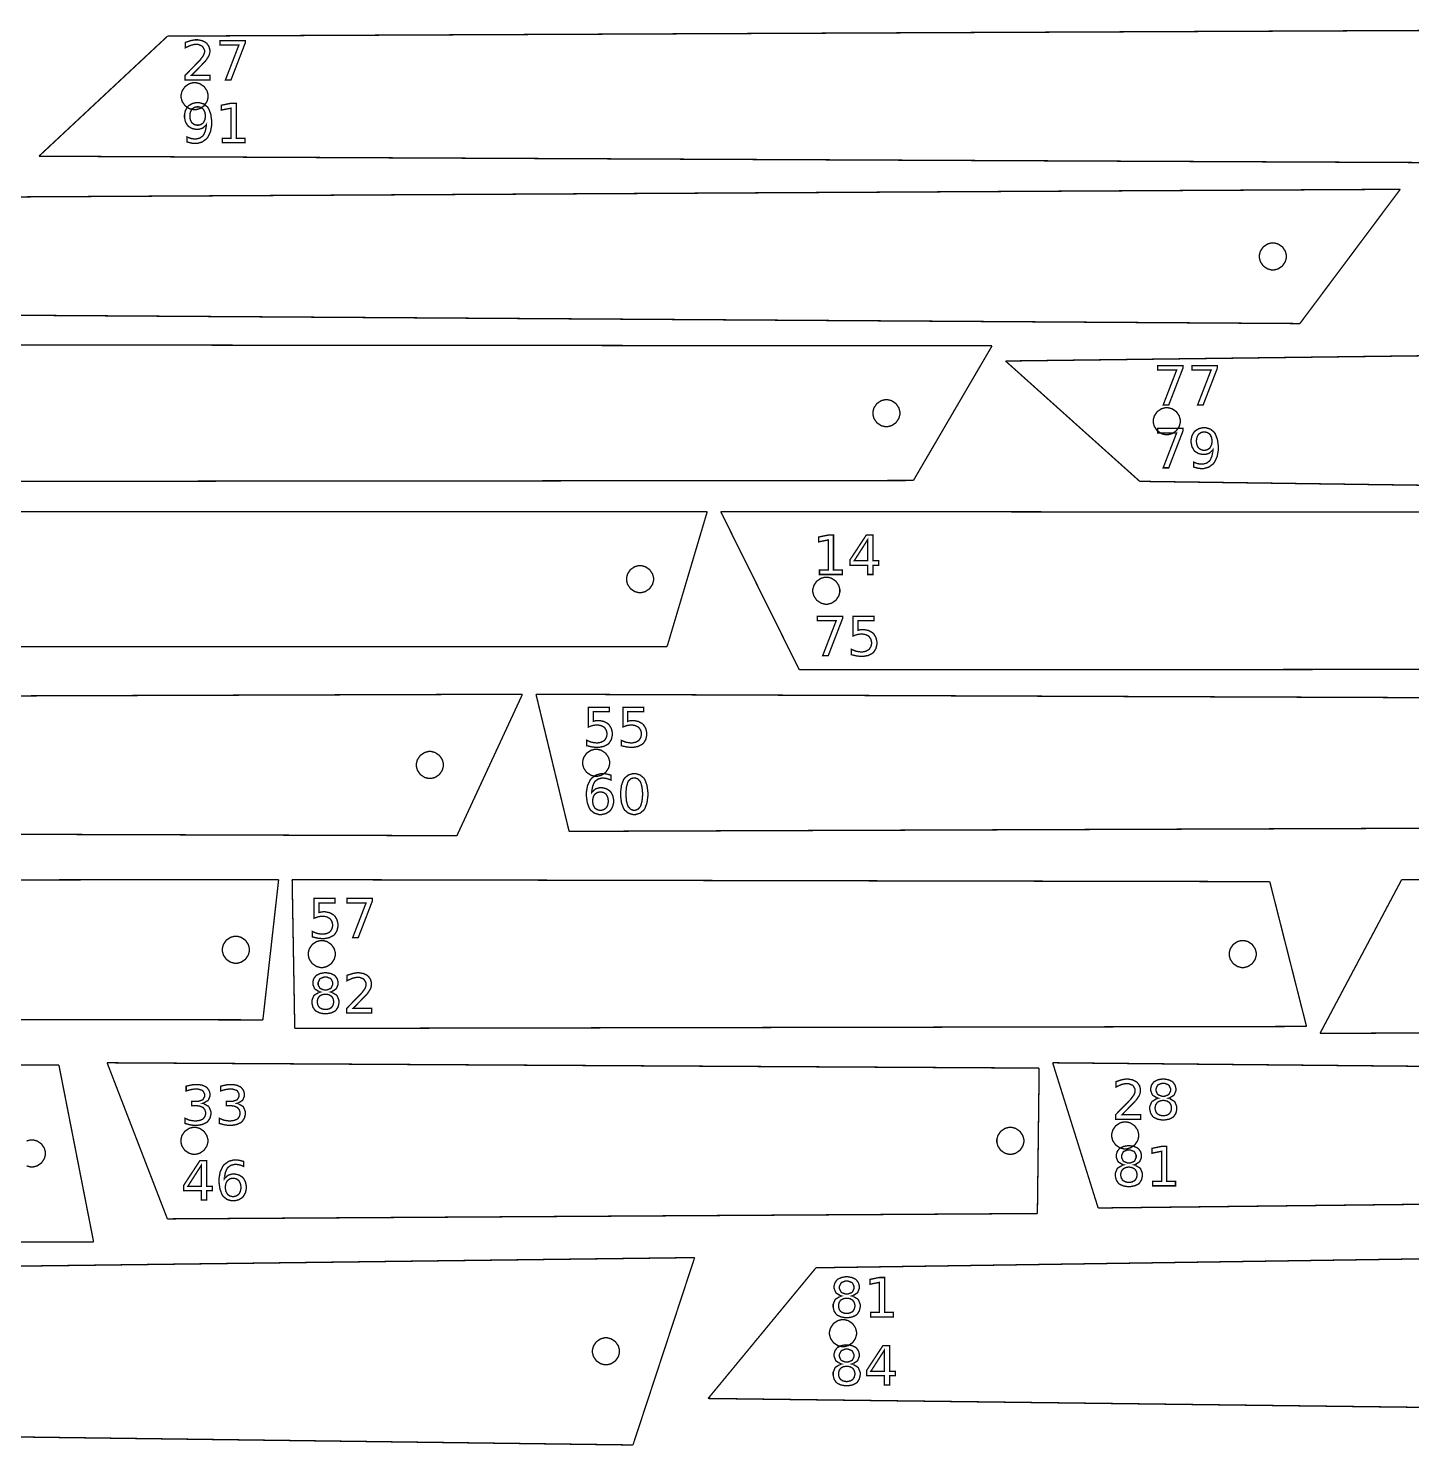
# Model space of a CAD drawing. Extents: x 0 to 51.8, y 1.6 to 26.8.
# Drawn here: x 14.5 to 25.17, y 15.84 to 26.77 of the extents above; entities that cross this region are included whole.
import ezdxf

# ---------------------------------------------------------------- set-up
doc = ezdxf.new("R2010")
doc.units = 0
doc.layers.get('0').update_dxf_attribs({"linetype": 'CONTINUOUS'})

msp = doc.modelspace()

# ---------------------------------------------------------------- linework, layer by layer
at = {"color": 0, "const_width": 0.010417}
for points in [[(15.5776, 26.7093), (14.5862, 25.7832)], [(15.5776, 26.7093), (27.7728, 26.7639)], [(14.5862, 25.7832), (26.5079, 25.7286)], [(12.6002, 25.4596), (25.0779, 25.5282)], [(25.0779, 25.5282), (24.3043, 24.4931)], [(13.6897, 24.5618), (24.3043, 24.4931)], [(11.1695, 24.3306), (21.9319, 24.3214)], [(21.9319, 24.3214), (21.3258, 23.2832)], [(22.0361, 24.2042), (32.0554, 24.3306)], [(22.0361, 24.2042), (23.0701, 23.2765)], [(11.8121, 23.274), (21.3258, 23.2832)], [(23.0701, 23.2765), (32.2515, 23.1501)], [(10.0589, 23.0429), (19.7367, 23.0429)], [(19.7367, 23.0429), (19.4274, 22.0022)], [(19.8408, 23.0429), (28.7557, 23.0376)], [(19.8408, 23.0429), (20.4463, 21.8236)], [(10.539, 22.0022), (19.4274, 22.0022)], [(20.4463, 21.8236), (29.2457, 21.8289)], [(9.90799, 21.6076), (18.3128, 21.6353)], [(18.3128, 21.6353), (17.8074, 20.5444)], [(18.4169, 21.6353), (26.6314, 21.6036)], [(18.4169, 21.6353), (18.6722, 20.5779)], [(9.22879, 20.5721), (17.8074, 20.5444)], [(18.6722, 20.5779), (27.4357, 20.6096)], [(8.89139, 20.1994), (16.4336, 20.2056)], [(16.4336, 20.2056), (16.3122, 19.1247)], [(16.5378, 20.2056), (24.0722, 20.1904)], [(16.5378, 20.2056), (16.5578, 19.0587)], [(24.0722, 20.1904), (24.3554, 19.0739)], [(25.0888, 20.2056), (24.4596, 19.0206)], [(25.0888, 20.2056), (32.2056, 20.1781)], [(8.49403, 19.1308), (16.3122, 19.1247)], [(16.5578, 19.0587), (24.3554, 19.0739)], [(24.4596, 19.0206), (32.0108, 19.0481)], [(7.61703, 18.7938), (14.7401, 18.7767)], [(15.1117, 18.7938), (22.2949, 18.7528)], [(15.1117, 18.7938), (15.576, 17.5903)], [(22.399, 18.7938), (29.376, 18.7271)], [(22.399, 18.7938), (22.7497, 17.6742)], [(14.7401, 18.7767), (15.0075, 17.4131)], [(22.2949, 18.7528), (22.2813, 17.6314)], [(14.4911, 18.191), (14.5215, 18.199), (14.5318, 18.199), (14.5418, 18.199), (14.5722, 18.191), (14.6054, 18.1686), (14.6278, 18.1354), (14.636, 18.105), (14.636, 18.0949), (14.636, 18.0949), (14.636, 18.0849), (14.6278, 18.0543), (14.6054, 18.0213), (14.5722, 17.9989), (14.5418, 17.9907), (14.5318, 17.9907), (14.5215, 17.9907), (14.4911, 17.9989)], [(22.7497, 17.6742), (28.5532, 17.7408)], [(15.576, 17.5903), (22.2813, 17.6314)], [(9.96556, 17.396), (15.0075, 17.4131)], [(13.6068, 17.2156), (19.6397, 17.2918)], [(19.6397, 17.2918), (19.1644, 15.8471)], [(20.5749, 17.2133), (25.9118, 17.2918)], [(20.5749, 17.2133), (19.7439, 16.2056)], [(19.7439, 16.2056), (26.0531, 16.1271)], [(13.323, 15.9233), (19.1644, 15.8471)]]:
    msp.add_lwpolyline(points, dxfattribs=at)
at = {"color": 1, "const_width": 0.010417}
for points in [[(15.7617, 26.4058), (15.905, 26.4058), (15.905, 26.3712), (15.7124, 26.3712), (15.7124, 26.4058), (15.7162, 26.4099), (15.7399, 26.4343), (15.7692, 26.4642), (15.776, 26.471), (15.7826, 26.4778), (15.8089, 26.5044), (15.825, 26.5215), (15.8267, 26.5235), (15.83, 26.5271), (15.8529, 26.5585), (15.8543, 26.561), (15.8556, 26.5636), (15.8624, 26.5843), (15.8624, 26.5911), (15.8624, 26.601), (15.8479, 26.6282), (15.8451, 26.6307), (15.8424, 26.6332), (15.8113, 26.6461), (15.8008, 26.6461), (15.7907, 26.6461), (15.7636, 26.6404), (15.7601, 26.6393), (15.7565, 26.6382), (15.7183, 26.6212), (15.7143, 26.6189), (15.7143, 26.6604), (15.7185, 26.6621), (15.7569, 26.6746), (15.7606, 26.6754), (15.7642, 26.6762), (15.7911, 26.6806), (15.8003, 26.6806), (15.8108, 26.6806), (15.8425, 26.6746), (15.8707, 26.6608), (15.8753, 26.6569), (15.88, 26.6531), (15.8964, 26.6294), (15.9035, 26.6029), (15.9035, 26.594), (15.9035, 26.5851), (15.8976, 26.5613), (15.8964, 26.5583), (15.8951, 26.5556), (15.874, 26.5226), (15.871, 26.5189), (15.8701, 26.5179), (15.8603, 26.5075), (15.8431, 26.4896), (15.8385, 26.4849), (15.8339, 26.4801), (15.8056, 26.451), (15.7699, 26.4143), (15.7617, 26.4058)], [(15.9814, 26.6751), (16.1767, 26.6751), (16.1767, 26.6575), (16.0663, 26.3712), (16.0235, 26.3712), (16.1272, 26.6404), (15.9814, 26.6404), (15.9814, 26.6751)], [(15.7275, 25.8936), (15.7275, 25.9313), (15.7301, 25.93), (15.7561, 25.9206), (15.7588, 25.9199), (15.7614, 25.9193), (15.7829, 25.916), (15.79, 25.916), (15.7989, 25.916), (15.8258, 25.9229), (15.8485, 25.9387), (15.8521, 25.9433), (15.8557, 25.9479), (15.8689, 25.9778), (15.8761, 26.0172), (15.8767, 26.0265), (15.8747, 26.0236), (15.8497, 26.0012), (15.8467, 25.9996), (15.8436, 25.9981), (15.816, 25.9903), (15.8068, 25.9903), (15.7965, 25.9903), (15.7658, 25.9971), (15.7389, 26.0132), (15.7344, 26.0178), (15.73, 26.0224), (15.7146, 26.0504), (15.7081, 26.0826), (15.7081, 26.0933), (15.7081, 26.1039), (15.7149, 26.1354), (15.731, 26.1635), (15.7356, 26.1682), (15.7401, 26.1729), (15.7679, 26.1894), (15.7989, 26.1967), (15.8093, 26.1967), (15.821, 26.1967), (15.8558, 26.1865), (15.8851, 26.1629), (15.8899, 26.1563), (15.8944, 26.1496), (15.9107, 26.1067), (15.9176, 26.0558), (15.9176, 26.0389), (15.9176, 26.0228), (15.909, 25.9744), (15.8892, 25.9314), (15.8836, 25.9243), (15.8779, 25.9172), (15.8435, 25.8922), (15.8047, 25.8815), (15.7918, 25.8815), (15.784, 25.8815), (15.7632, 25.884), (15.7606, 25.8846), (15.7579, 25.8851), (15.7304, 25.8926), (15.7275, 25.8936)], [(15.8093, 26.0226), (15.8154, 26.0226), (15.834, 26.0272), (15.8503, 26.0383), (15.8529, 26.0414), (15.8557, 26.0446), (15.8651, 26.0639), (15.8693, 26.086), (15.8693, 26.0933), (15.8693, 26.1007), (15.8651, 26.1226), (15.8557, 26.1418), (15.8529, 26.145), (15.8503, 26.1482), (15.834, 26.1593), (15.8154, 26.164), (15.8093, 26.164), (15.8031, 26.164), (15.7844, 26.1593), (15.7681, 26.1482), (15.7653, 26.145), (15.7626, 26.1418), (15.7532, 26.1226), (15.7493, 26.1007), (15.7493, 26.0933), (15.7493, 26.086), (15.7532, 26.0639), (15.7626, 26.0446), (15.7653, 26.0414), (15.7681, 26.0383), (15.7844, 26.0272), (15.8031, 26.0226), (15.8093, 26.0226)], [(15.9988, 25.9219), (16.066, 25.9219), (16.066, 26.1536), (15.9928, 26.1392), (15.9928, 26.1764), (16.0656, 26.1913), (16.1065, 26.1913), (16.1065, 25.9219), (16.1736, 25.9219), (16.1736, 25.8874), (15.9988, 25.8874), (15.9988, 25.9219)], [(23.2086, 24.1692), (23.404, 24.1692), (23.404, 24.1515), (23.2935, 23.8653), (23.2507, 23.8653), (23.3544, 24.1344), (23.2086, 24.1344), (23.2086, 24.1692)], [(23.474, 24.1692), (23.6693, 24.1692), (23.6693, 24.1515), (23.5587, 23.8653), (23.5161, 23.8653), (23.6199, 24.1344), (23.474, 24.1344), (23.474, 24.1692)], [(23.2086, 23.6846), (23.404, 23.6846), (23.404, 23.6669), (23.2935, 23.3807), (23.2507, 23.3807), (23.3544, 23.6499), (23.2086, 23.6499), (23.2086, 23.6846)], [(23.4854, 23.3871), (23.4854, 23.4246), (23.4881, 23.4233), (23.514, 23.4139), (23.5167, 23.4133), (23.5193, 23.4126), (23.5408, 23.4094), (23.5479, 23.4094), (23.5568, 23.4094), (23.5838, 23.4162), (23.6064, 23.4322), (23.61, 23.4368), (23.6136, 23.4413), (23.6268, 23.4713), (23.634, 23.5106), (23.6346, 23.5199), (23.6326, 23.5169), (23.6076, 23.4946), (23.6046, 23.4929), (23.6015, 23.4914), (23.5739, 23.4836), (23.5647, 23.4836), (23.5544, 23.4836), (23.5237, 23.4906), (23.4968, 23.5067), (23.4924, 23.5111), (23.4879, 23.5158), (23.4725, 23.5439), (23.466, 23.576), (23.466, 23.5867), (23.466, 23.5972), (23.4728, 23.6288), (23.4889, 23.6569), (23.4935, 23.6615), (23.4981, 23.6664), (23.5258, 23.6829), (23.5568, 23.69), (23.5672, 23.69), (23.5789, 23.69), (23.6137, 23.6799), (23.6431, 23.6564), (23.6478, 23.6496), (23.6524, 23.6429), (23.6686, 23.6001), (23.6756, 23.5492), (23.6756, 23.5322), (23.6756, 23.5161), (23.6669, 23.4678), (23.6471, 23.4249), (23.6415, 23.4176), (23.6358, 23.4106), (23.6014, 23.3856), (23.5626, 23.3749), (23.5497, 23.3749), (23.5419, 23.3749), (23.5211, 23.3775), (23.5185, 23.3779), (23.5158, 23.3785), (23.4883, 23.3861), (23.4854, 23.3871)], [(23.5672, 23.516), (23.5735, 23.516), (23.5919, 23.5207), (23.6082, 23.5317), (23.6108, 23.5349), (23.6136, 23.5379), (23.6231, 23.5572), (23.6272, 23.5793), (23.6272, 23.5867), (23.6272, 23.594), (23.6231, 23.616), (23.6136, 23.6351), (23.6108, 23.6383), (23.6082, 23.6415), (23.5919, 23.6526), (23.5735, 23.6575), (23.5672, 23.6575), (23.561, 23.6575), (23.5424, 23.6526), (23.526, 23.6415), (23.5232, 23.6383), (23.5206, 23.6351), (23.5111, 23.616), (23.5072, 23.594), (23.5072, 23.5867), (23.5072, 23.5793), (23.5111, 23.5572), (23.5206, 23.5379), (23.5232, 23.5349), (23.526, 23.5317), (23.5424, 23.5207), (23.561, 23.516), (23.5672, 23.516)], [(20.6021, 22.5928), (20.6693, 22.5928), (20.6693, 22.8246), (20.5963, 22.81), (20.5963, 22.8474), (20.6689, 22.8621), (20.7099, 22.8621), (20.7099, 22.5928), (20.7769, 22.5928), (20.7769, 22.5583), (20.6021, 22.5583), (20.6021, 22.5928)], [(20.9624, 22.8621), (21.014, 22.8621), (21.014, 22.6642), (21.0575, 22.6642), (21.0575, 22.6299), (21.014, 22.6299), (21.014, 22.5583), (20.9732, 22.5583), (20.9732, 22.6299), (20.8361, 22.6299), (20.8361, 22.6696), (20.9624, 22.8621)], [(20.9732, 22.8263), (20.8696, 22.6642), (20.9732, 22.6642), (20.9732, 22.8263)], [(20.5847, 22.2368), (20.78, 22.2368), (20.78, 22.2193), (20.6696, 21.9331), (20.6268, 21.9331), (20.7306, 22.2021), (20.5847, 22.2021), (20.5847, 22.2368)], [(20.8606, 22.2368), (21.0221, 22.2368), (21.0221, 22.2021), (20.8983, 22.2021), (20.8983, 22.1278), (20.8999, 22.1282), (20.9147, 22.1321), (20.9161, 22.1322), (20.9176, 22.1325), (20.93, 22.1338), (20.9342, 22.1338), (20.9456, 22.1338), (20.9797, 22.1268), (21.0097, 22.1104), (21.0147, 22.1058), (21.0196, 22.1013), (21.0369, 22.0731), (21.0444, 22.0411), (21.0444, 22.0306), (21.0444, 22.0196), (21.0368, 21.9869), (21.0189, 21.9589), (21.0139, 21.9543), (21.0088, 21.9499), (20.9771, 21.934), (20.9401, 21.9272), (20.9279, 21.9272), (20.9182, 21.9272), (20.8921, 21.9299), (20.8889, 21.9304), (20.8856, 21.931), (20.8514, 21.9392), (20.8478, 21.9403), (20.8478, 21.9814), (20.8508, 21.9799), (20.8825, 21.9674), (20.8858, 21.9665), (20.889, 21.9657), (20.9175, 21.9617), (20.9271, 21.9617), (20.9349, 21.9617), (20.9585, 21.9662), (20.9792, 21.9771), (20.9826, 21.9801), (20.986, 21.9833), (20.9981, 22.0021), (21.0032, 22.0233), (21.0032, 22.0306), (21.0032, 22.0376), (20.9981, 22.0589), (20.986, 22.0776), (20.9826, 22.0806), (20.9792, 22.0838), (20.9585, 22.0946), (20.9349, 22.0993), (20.9271, 22.0993), (20.9188, 22.0993), (20.8968, 22.0963), (20.894, 22.0956), (20.8914, 22.095), (20.8635, 22.0856), (20.8606, 22.0843), (20.8606, 22.2368)], [(18.8214, 21.5354), (18.9828, 21.5354), (18.9828, 21.5007), (18.8592, 21.5007), (18.8592, 21.4262), (18.8606, 21.4268), (18.8754, 21.4306), (18.8769, 21.4308), (18.8783, 21.4311), (18.8907, 21.4324), (18.8949, 21.4324), (18.9063, 21.4324), (18.9404, 21.4254), (18.9704, 21.409), (18.9754, 21.4043), (18.9804, 21.3997), (18.9976, 21.3717), (19.0051, 21.3397), (19.0051, 21.329), (19.0051, 21.3182), (18.9975, 21.2854), (18.9797, 21.2575), (18.9746, 21.2529), (18.9694, 21.2483), (18.9378, 21.2325), (18.9008, 21.2257), (18.8886, 21.2257), (18.8789, 21.2257), (18.8528, 21.2285), (18.8496, 21.229), (18.8463, 21.2296), (18.8121, 21.2376), (18.8085, 21.2387), (18.8085, 21.28), (18.8115, 21.2783), (18.8432, 21.2658), (18.8465, 21.265), (18.8497, 21.2643), (18.8782, 21.2603), (18.8878, 21.2603), (18.8956, 21.2603), (18.9192, 21.2649), (18.9399, 21.2757), (18.9433, 21.2787), (18.9467, 21.2818), (18.9588, 21.3006), (18.9639, 21.3219), (18.9639, 21.329), (18.9639, 21.3361), (18.9588, 21.3574), (18.9467, 21.3761), (18.9433, 21.3792), (18.9399, 21.3824), (18.9192, 21.3932), (18.8956, 21.3978), (18.8878, 21.3978), (18.8794, 21.3978), (18.8575, 21.3949), (18.8547, 21.3942), (18.8521, 21.3936), (18.8242, 21.3842), (18.8214, 21.3829), (18.8214, 21.5354)], [(19.0867, 21.5354), (19.2481, 21.5354), (19.2481, 21.5007), (19.1244, 21.5007), (19.1244, 21.4262), (19.1258, 21.4268), (19.1407, 21.4306), (19.1422, 21.4308), (19.1436, 21.4311), (19.156, 21.4324), (19.1603, 21.4324), (19.1715, 21.4324), (19.2057, 21.4254), (19.2357, 21.409), (19.2407, 21.4043), (19.2457, 21.3997), (19.2629, 21.3717), (19.2704, 21.3397), (19.2704, 21.329), (19.2704, 21.3182), (19.2628, 21.2854), (19.245, 21.2575), (19.2399, 21.2529), (19.2347, 21.2483), (19.2032, 21.2325), (19.1661, 21.2257), (19.1539, 21.2257), (19.1442, 21.2257), (19.1181, 21.2285), (19.1149, 21.229), (19.1115, 21.2296), (19.0774, 21.2376), (19.0739, 21.2387), (19.0739, 21.28), (19.0769, 21.2783), (19.1086, 21.2658), (19.1118, 21.265), (19.1151, 21.2643), (19.1436, 21.2603), (19.1531, 21.2603), (19.1608, 21.2603), (19.1844, 21.2649), (19.2051, 21.2757), (19.2086, 21.2787), (19.2121, 21.2818), (19.224, 21.3006), (19.2292, 21.3219), (19.2292, 21.329), (19.2292, 21.3361), (19.224, 21.3574), (19.2121, 21.3761), (19.2086, 21.3792), (19.2051, 21.3824), (19.1844, 21.3932), (19.1608, 21.3978), (19.1531, 21.3978), (19.1449, 21.3978), (19.1228, 21.3949), (19.12, 21.3942), (19.1174, 21.3936), (19.0894, 21.3842), (19.0867, 21.3829), (19.0867, 21.5354)], [(18.9956, 21.0108), (18.9956, 20.9733), (18.9931, 20.9746), (18.9668, 20.9839), (18.9642, 20.9846), (18.9615, 20.9853), (18.9403, 20.9885), (18.9331, 20.9885), (18.9242, 20.9885), (18.8971, 20.9817), (18.8744, 20.9656), (18.8708, 20.961), (18.8672, 20.9564), (18.854, 20.9265), (18.8469, 20.8874), (18.8465, 20.8781), (18.8485, 20.881), (18.8735, 20.9035), (18.8765, 20.905), (18.8794, 20.9065), (18.9072, 20.9144), (18.9164, 20.9144), (18.9265, 20.9144), (18.9574, 20.9075), (18.9842, 20.8914), (18.9886, 20.8867), (18.9931, 20.8821), (19.0088, 20.8539), (19.0154, 20.8219), (19.0154, 20.8113), (19.0154, 20.8007), (19.0083, 20.769), (18.9922, 20.7408), (18.9876, 20.7361), (18.9829, 20.7314), (18.9554, 20.715), (18.9243, 20.7079), (18.914, 20.7079), (18.9024, 20.7079), (18.8675, 20.7181), (18.8379, 20.7415), (18.8333, 20.7483), (18.8286, 20.755), (18.8124, 20.7976), (18.8056, 20.8483), (18.8056, 20.8653), (18.8056, 20.8814), (18.814, 20.93), (18.8339, 20.9729), (18.8396, 20.98), (18.8453, 20.9872), (18.8796, 21.0122), (18.9185, 21.0231), (18.9314, 21.0231), (18.9392, 21.0231), (18.96, 21.0206), (18.9626, 21.02), (18.9653, 21.0194), (18.9928, 21.0119), (18.9956, 21.0108)], [(19.1742, 21.0231), (19.1853, 21.0231), (19.2192, 21.0129), (19.2478, 20.9893), (19.2522, 20.9826), (19.2567, 20.976), (19.2724, 20.9331), (19.2792, 20.8822), (19.2792, 20.8653), (19.2792, 20.8483), (19.2724, 20.7976), (19.2567, 20.755), (19.2522, 20.7483), (19.2478, 20.7415), (19.2192, 20.7181), (19.1853, 20.7079), (19.1742, 20.7079), (19.1628, 20.7079), (19.129, 20.7181), (19.1007, 20.7415), (19.0963, 20.7483), (19.0917, 20.755), (19.076, 20.7976), (19.0693, 20.8483), (19.0693, 20.8653), (19.0693, 20.8822), (19.076, 20.9331), (19.0917, 20.976), (19.0963, 20.9826), (19.1007, 20.9893), (19.129, 21.0129), (19.1628, 21.0231), (19.1742, 21.0231)], [(19.1742, 20.9904), (19.1671, 20.9904), (19.1463, 20.9826), (19.129, 20.9644), (19.1264, 20.9592), (19.1238, 20.954), (19.1144, 20.9201), (19.1106, 20.879), (19.1106, 20.8653), (19.1106, 20.8517), (19.1144, 20.8107), (19.1238, 20.7769), (19.1264, 20.7717), (19.129, 20.7665), (19.1463, 20.7483), (19.1671, 20.7404), (19.1742, 20.7404), (19.1811, 20.7404), (19.2021, 20.7483), (19.2194, 20.7665), (19.2221, 20.7717), (19.2247, 20.7769), (19.234, 20.8107), (19.2381, 20.8517), (19.2381, 20.8653), (19.2381, 20.879), (19.234, 20.9201), (19.2247, 20.954), (19.2221, 20.9592), (19.2194, 20.9644), (19.2021, 20.9826), (19.1811, 20.9904), (19.1742, 20.9904)], [(18.914, 20.8819), (18.9078, 20.8819), (18.889, 20.8772), (18.8726, 20.8663), (18.87, 20.8631), (18.8672, 20.8599), (18.8579, 20.8407), (18.8539, 20.8186), (18.8539, 20.8113), (18.8539, 20.8039), (18.8579, 20.7818), (18.8672, 20.7625), (18.87, 20.7593), (18.8726, 20.7562), (18.889, 20.7451), (18.9078, 20.7404), (18.914, 20.7404), (18.9201, 20.7404), (18.9386, 20.7451), (18.9549, 20.7562), (18.9576, 20.7593), (18.9603, 20.7625), (18.9699, 20.7818), (18.9739, 20.8039), (18.9739, 20.8113), (18.9739, 20.8186), (18.9699, 20.8407), (18.9603, 20.8599), (18.9576, 20.8631), (18.9549, 20.8663), (18.9386, 20.8772), (18.9201, 20.8819), (18.914, 20.8819)], [(16.7069, 20.061), (16.8683, 20.061), (16.8683, 20.0263), (16.7447, 20.0263), (16.7447, 19.9519), (16.7461, 19.9524), (16.761, 19.9562), (16.7625, 19.9564), (16.7639, 19.9567), (16.7763, 19.9579), (16.7806, 19.9579), (16.7918, 19.9579), (16.826, 19.951), (16.856, 19.9346), (16.861, 19.93), (16.866, 19.9254), (16.8832, 19.8972), (16.8907, 19.8653), (16.8907, 19.8547), (16.8907, 19.8438), (16.8831, 19.8111), (16.8653, 19.7831), (16.8601, 19.7785), (16.855, 19.774), (16.8235, 19.7582), (16.7865, 19.7514), (16.7742, 19.7514), (16.7644, 19.7514), (16.7383, 19.754), (16.7351, 19.7546), (16.7318, 19.7551), (16.6976, 19.7633), (16.6942, 19.7644), (16.6942, 19.8056), (16.6972, 19.804), (16.7289, 19.7915), (16.7321, 19.7907), (16.7354, 19.7899), (16.7639, 19.7858), (16.7733, 19.7858), (16.7811, 19.7858), (16.8047, 19.7904), (16.8254, 19.8012), (16.8289, 19.8043), (16.8324, 19.8075), (16.8443, 19.8263), (16.8494, 19.8475), (16.8494, 19.8547), (16.8494, 19.8618), (16.8443, 19.8831), (16.8324, 19.9018), (16.8289, 19.9047), (16.8254, 19.9079), (16.8047, 19.9188), (16.7811, 19.9235), (16.7733, 19.9235), (16.7651, 19.9235), (16.7431, 19.9204), (16.7403, 19.9197), (16.7376, 19.9192), (16.7097, 19.9097), (16.7069, 19.9085), (16.7069, 20.061)], [(16.9615, 20.061), (17.1569, 20.061), (17.1569, 20.0435), (17.0464, 19.7572), (17.0038, 19.7572), (17.1074, 20.0263), (16.9615, 20.0263), (16.9615, 20.061)], [(16.7533, 19.3397), (16.7489, 19.3408), (16.7146, 19.3614), (16.7121, 19.3643), (16.7096, 19.3674), (16.6974, 19.3983), (16.6974, 19.4086), (16.6974, 19.4168), (16.7038, 19.4413), (16.7189, 19.4626), (16.7232, 19.4661), (16.7275, 19.4697), (16.754, 19.4821), (16.7842, 19.4874), (16.7944, 19.4874), (16.8044, 19.4874), (16.8349, 19.4821), (16.8613, 19.4697), (16.8656, 19.4661), (16.8699, 19.4626), (16.8851, 19.4413), (16.8917, 19.4168), (16.8917, 19.4086), (16.8917, 19.3975), (16.8793, 19.3674), (16.8768, 19.3643), (16.8743, 19.3614), (16.8401, 19.3408), (16.8358, 19.3397), (16.8408, 19.3386), (16.8793, 19.316), (16.8821, 19.3126), (16.8847, 19.3093), (16.8986, 19.275), (16.8986, 19.2636), (16.8986, 19.2539), (16.8918, 19.2244), (16.8761, 19.1997), (16.8717, 19.1957), (16.8671, 19.1918), (16.8388, 19.1781), (16.8054, 19.1722), (16.7944, 19.1722), (16.7832, 19.1722), (16.75, 19.1781), (16.7217, 19.1918), (16.7171, 19.1957), (16.7126, 19.1997), (16.6969, 19.2244), (16.6903, 19.2539), (16.6903, 19.2636), (16.6903, 19.2758), (16.7042, 19.3093), (16.7069, 19.3126), (16.7097, 19.316), (16.7483, 19.3386), (16.7533, 19.3397)], [(16.7383, 19.4047), (16.7383, 19.3956), (16.7507, 19.3703), (16.7532, 19.3681), (16.7556, 19.3658), (16.7847, 19.3547), (16.7944, 19.3547), (16.8047, 19.3547), (16.8333, 19.3658), (16.8358, 19.3681), (16.8383, 19.3703), (16.8508, 19.3961), (16.8508, 19.4047), (16.8508, 19.4139), (16.8383, 19.4394), (16.8358, 19.4415), (16.8333, 19.4437), (16.804, 19.4549), (16.7944, 19.4549), (16.784, 19.4549), (16.7556, 19.4437), (16.7532, 19.4415), (16.7507, 19.4394), (16.7383, 19.4133), (16.7383, 19.4047)], [(17.0072, 19.2126), (17.1506, 19.2126), (17.1506, 19.1781), (16.9579, 19.1781), (16.9579, 19.2126), (16.9618, 19.2167), (16.9854, 19.2411), (17.0147, 19.271), (17.0215, 19.2778), (17.0282, 19.2846), (17.0544, 19.3113), (17.0706, 19.3283), (17.0722, 19.3303), (17.0756, 19.3339), (17.0985, 19.3653), (17.0999, 19.3678), (17.1011, 19.3704), (17.1079, 19.3911), (17.1079, 19.3979), (17.1079, 19.4078), (17.0935, 19.435), (17.0907, 19.4375), (17.0879, 19.44), (17.0568, 19.4529), (17.0464, 19.4529), (17.0362, 19.4529), (17.0092, 19.4472), (17.0057, 19.4461), (17.0021, 19.445), (16.9639, 19.4281), (16.9599, 19.4257), (16.9599, 19.4672), (16.964, 19.4689), (17.0025, 19.4814), (17.0061, 19.4821), (17.0097, 19.4831), (17.0367, 19.4874), (17.0458, 19.4874), (17.0563, 19.4874), (17.0881, 19.4814), (17.1163, 19.4676), (17.1208, 19.4638), (17.1256, 19.4599), (17.1419, 19.4363), (17.149, 19.4097), (17.149, 19.4008), (17.149, 19.3918), (17.1431, 19.3681), (17.1419, 19.3651), (17.1407, 19.3624), (17.1196, 19.3294), (17.1165, 19.3257), (17.1157, 19.3247), (17.1058, 19.3143), (17.0886, 19.2964), (17.084, 19.2917), (17.0794, 19.2869), (17.0511, 19.2578), (17.0154, 19.2211), (17.0072, 19.2126)], [(16.7944, 19.3224), (16.7878, 19.3224), (16.7682, 19.3185), (16.7511, 19.3093), (16.7483, 19.3065), (16.7456, 19.304), (16.7358, 19.2881), (16.7317, 19.2697), (16.7317, 19.2636), (16.7317, 19.2575), (16.7358, 19.239), (16.7456, 19.2231), (16.7483, 19.2204), (16.7511, 19.2178), (16.7682, 19.2088), (16.7878, 19.2049), (16.7944, 19.2049), (16.8008, 19.2049), (16.8206, 19.2088), (16.8378, 19.2178), (16.8406, 19.2204), (16.8435, 19.2231), (16.8533, 19.2392), (16.8575, 19.2575), (16.8575, 19.2636), (16.8575, 19.2697), (16.8533, 19.2881), (16.8435, 19.304), (16.8406, 19.3065), (16.8378, 19.3093), (16.8207, 19.3185), (16.801, 19.3224), (16.7944, 19.3224)], [(15.8492, 18.481), (15.854, 18.4799), (15.8924, 18.4581), (15.8951, 18.4546), (15.8979, 18.4514), (15.9119, 18.4169), (15.9119, 18.4054), (15.9119, 18.3954), (15.904, 18.3656), (15.886, 18.3399), (15.8808, 18.3357), (15.8757, 18.3317), (15.8435, 18.3174), (15.8056, 18.3113), (15.7929, 18.3113), (15.7832, 18.3113), (15.7571, 18.3144), (15.7538, 18.3151), (15.7503, 18.3157), (15.7154, 18.325), (15.7118, 18.3261), (15.7118, 18.3658), (15.7146, 18.3643), (15.746, 18.3515), (15.7493, 18.3507), (15.7528, 18.3499), (15.7821, 18.3457), (15.7919, 18.3457), (15.8004, 18.3457), (15.8258, 18.3494), (15.8474, 18.3583), (15.8507, 18.3608), (15.854, 18.3635), (15.8658, 18.3797), (15.8708, 18.399), (15.8708, 18.4054), (15.8708, 18.4114), (15.8661, 18.4293), (15.8551, 18.4447), (15.8519, 18.4472), (15.8489, 18.4499), (15.8296, 18.4586), (15.8071, 18.4625), (15.7997, 18.4625), (15.7643, 18.4625), (15.7643, 18.4962), (15.8014, 18.4962), (15.8131, 18.4962), (15.845, 18.5064), (15.8476, 18.5085), (15.8504, 18.5106), (15.8639, 18.5353), (15.8639, 18.5435), (15.8639, 18.5524), (15.85, 18.5771), (15.8472, 18.5792), (15.8444, 18.5814), (15.8108, 18.5918), (15.7997, 18.5918), (15.7907, 18.5918), (15.7667, 18.5888), (15.7635, 18.5881), (15.7601, 18.5875), (15.7247, 18.5779), (15.721, 18.5767), (15.721, 18.6133), (15.7249, 18.6143), (15.7614, 18.6225), (15.7647, 18.6231), (15.7682, 18.6236), (15.7946, 18.6262), (15.8033, 18.6262), (15.8139, 18.6262), (15.8453, 18.621), (15.8728, 18.6086), (15.8774, 18.605), (15.8819, 18.6015), (15.8979, 18.58), (15.9047, 18.5557), (15.9047, 18.5475), (15.9047, 18.5369), (15.8926, 18.5079), (15.8901, 18.505), (15.8878, 18.5021), (15.8536, 18.4821), (15.8492, 18.481)], [(16.1144, 18.481), (16.1193, 18.4799), (16.1578, 18.4581), (16.1604, 18.4546), (16.1632, 18.4514), (16.1772, 18.4169), (16.1772, 18.4054), (16.1772, 18.3954), (16.1694, 18.3656), (16.1513, 18.3399), (16.1461, 18.3357), (16.141, 18.3317), (16.1087, 18.3174), (16.0708, 18.3113), (16.0583, 18.3113), (16.0485, 18.3113), (16.0224, 18.3144), (16.019, 18.3151), (16.0157, 18.3157), (15.9807, 18.325), (15.9771, 18.3261), (15.9771, 18.3658), (15.9799, 18.3643), (16.0113, 18.3515), (16.0146, 18.3507), (16.0181, 18.3499), (16.0474, 18.3457), (16.0572, 18.3457), (16.0657, 18.3457), (16.0911, 18.3494), (16.1126, 18.3583), (16.116, 18.3608), (16.1193, 18.3635), (16.1311, 18.3797), (16.1361, 18.399), (16.1361, 18.4054), (16.1361, 18.4114), (16.1314, 18.4293), (16.1204, 18.4447), (16.1174, 18.4472), (16.1142, 18.4499), (16.0949, 18.4586), (16.0724, 18.4625), (16.065, 18.4625), (16.0296, 18.4625), (16.0296, 18.4962), (16.0667, 18.4962), (16.0783, 18.4962), (16.1103, 18.5064), (16.1129, 18.5085), (16.1157, 18.5106), (16.1292, 18.5353), (16.1292, 18.5435), (16.1292, 18.5524), (16.1153, 18.5771), (16.1125, 18.5792), (16.1097, 18.5814), (16.0761, 18.5918), (16.065, 18.5918), (16.056, 18.5918), (16.0319, 18.5888), (16.0287, 18.5881), (16.0256, 18.5875), (15.9901, 18.5779), (15.9863, 18.5767), (15.9863, 18.6133), (15.9901, 18.6143), (16.0267, 18.6225), (16.03, 18.6231), (16.0335, 18.6236), (16.0599, 18.6262), (16.0687, 18.6262), (16.0792, 18.6262), (16.1106, 18.621), (16.1382, 18.6086), (16.1426, 18.605), (16.1472, 18.6015), (16.1632, 18.58), (16.17, 18.5557), (16.17, 18.5475), (16.17, 18.5369), (16.1579, 18.5079), (16.1556, 18.505), (16.1531, 18.5021), (16.1189, 18.4821), (16.1144, 18.481)], [(22.9337, 18.3933), (23.0772, 18.3933), (23.0772, 18.3589), (22.8844, 18.3589), (22.8844, 18.3933), (22.8883, 18.3975), (22.9119, 18.4218), (22.9414, 18.4517), (22.9481, 18.4585), (22.9549, 18.4653), (22.981, 18.4921), (22.9971, 18.509), (22.9989, 18.511), (23.0021, 18.5147), (23.0251, 18.546), (23.0264, 18.5486), (23.0278, 18.5511), (23.0344, 18.5718), (23.0344, 18.5788), (23.0344, 18.5886), (23.0201, 18.6157), (23.0174, 18.6182), (23.0144, 18.6208), (22.9833, 18.6336), (22.9731, 18.6336), (22.9628, 18.6336), (22.9358, 18.6281), (22.9322, 18.6269), (22.9286, 18.6258), (22.8906, 18.6087), (22.8864, 18.6065), (22.8864, 18.6479), (22.8906, 18.6496), (22.929, 18.6621), (22.9326, 18.6629), (22.9363, 18.6638), (22.9633, 18.6682), (22.9724, 18.6682), (22.9829, 18.6682), (23.0146, 18.6622), (23.0428, 18.6485), (23.0475, 18.6444), (23.0521, 18.6406), (23.0686, 18.6171), (23.0757, 18.5904), (23.0757, 18.5815), (23.0757, 18.5726), (23.0697, 18.5488), (23.0685, 18.546), (23.0674, 18.5432), (23.0461, 18.5103), (23.0432, 18.5064), (23.0422, 18.5054), (23.0324, 18.495), (23.0151, 18.4771), (23.0106, 18.4724), (23.006, 18.4678), (22.9778, 18.4385), (22.9419, 18.4018), (22.9337, 18.3933)], [(23.2106, 18.5206), (23.2061, 18.5217), (23.1718, 18.5421), (23.1693, 18.5451), (23.1668, 18.5481), (23.1546, 18.579), (23.1546, 18.5893), (23.1546, 18.5975), (23.161, 18.6219), (23.1761, 18.6433), (23.1804, 18.6468), (23.1847, 18.6504), (23.2111, 18.6628), (23.2414, 18.6682), (23.2515, 18.6682), (23.2617, 18.6682), (23.2919, 18.6628), (23.3185, 18.6504), (23.3228, 18.6468), (23.3271, 18.6433), (23.3422, 18.6219), (23.3487, 18.5975), (23.3487, 18.5893), (23.3487, 18.5783), (23.3365, 18.5481), (23.334, 18.5451), (23.3315, 18.5421), (23.2974, 18.5217), (23.2931, 18.5206), (23.2979, 18.5194), (23.3365, 18.4968), (23.3393, 18.4935), (23.3419, 18.4901), (23.3557, 18.4558), (23.3557, 18.4444), (23.3557, 18.4346), (23.349, 18.4053), (23.3333, 18.3804), (23.3289, 18.3765), (23.3243, 18.3725), (23.296, 18.3589), (23.2626, 18.3531), (23.2515, 18.3531), (23.2404, 18.3531), (23.2071, 18.3589), (23.1789, 18.3725), (23.1743, 18.3765), (23.1699, 18.3804), (23.154, 18.4053), (23.1474, 18.4346), (23.1474, 18.4444), (23.1474, 18.4567), (23.1612, 18.4901), (23.1642, 18.4935), (23.1669, 18.4968), (23.2056, 18.5194), (23.2106, 18.5206)], [(23.1956, 18.5854), (23.1956, 18.5763), (23.2078, 18.551), (23.2103, 18.5488), (23.2128, 18.5467), (23.2418, 18.5356), (23.2515, 18.5356), (23.2619, 18.5356), (23.2906, 18.5467), (23.2931, 18.5488), (23.2956, 18.551), (23.3081, 18.5769), (23.3081, 18.5854), (23.3081, 18.5947), (23.2956, 18.6201), (23.2931, 18.6224), (23.2906, 18.6246), (23.2613, 18.6356), (23.2515, 18.6356), (23.2413, 18.6356), (23.2128, 18.6246), (23.2103, 18.6224), (23.2078, 18.6201), (23.1956, 18.5942), (23.1956, 18.5854)], [(23.2515, 18.5032), (23.245, 18.5032), (23.2254, 18.4993), (23.2083, 18.49), (23.2056, 18.4874), (23.2028, 18.4847), (23.1929, 18.4688), (23.1889, 18.4506), (23.1889, 18.4444), (23.1889, 18.4382), (23.1929, 18.4199), (23.2028, 18.4037), (23.2056, 18.4013), (23.2083, 18.3986), (23.2254, 18.3894), (23.245, 18.3856), (23.2515, 18.3856), (23.2581, 18.3856), (23.2778, 18.3894), (23.295, 18.3986), (23.2978, 18.4013), (23.3006, 18.4039), (23.3106, 18.4199), (23.3147, 18.4383), (23.3147, 18.4444), (23.3147, 18.4506), (23.3106, 18.4688), (23.3006, 18.4847), (23.2978, 18.4874), (23.295, 18.49), (23.2778, 18.4993), (23.2582, 18.5032), (23.2515, 18.5032)], [(22.9453, 18.0067), (22.9408, 18.0076), (22.9065, 18.0282), (22.904, 18.0311), (22.9015, 18.0342), (22.8893, 18.0651), (22.8893, 18.0754), (22.8893, 18.0836), (22.8957, 18.1081), (22.9107, 18.1294), (22.9151, 18.1329), (22.9194, 18.1365), (22.9458, 18.1489), (22.9761, 18.1542), (22.9863, 18.1542), (22.9964, 18.1542), (23.0267, 18.1489), (23.0531, 18.1365), (23.0575, 18.1329), (23.0618, 18.1294), (23.0769, 18.1081), (23.0835, 18.0836), (23.0835, 18.0754), (23.0835, 18.0643), (23.0713, 18.0342), (23.0687, 18.0311), (23.0663, 18.0282), (23.0321, 18.0076), (23.0278, 18.0067), (23.0326, 18.0054), (23.0713, 17.9829), (23.0739, 17.9794), (23.0767, 17.9763), (23.0904, 17.9419), (23.0904, 17.9304), (23.0904, 17.9207), (23.0836, 17.8914), (23.0679, 17.8665), (23.0635, 17.8625), (23.059, 17.8586), (23.0307, 17.845), (22.9974, 17.839), (22.9863, 17.839), (22.9751, 17.839), (22.9418, 17.845), (22.9135, 17.8586), (22.909, 17.8625), (22.9046, 17.8665), (22.8888, 17.8914), (22.8821, 17.9207), (22.8821, 17.9304), (22.8821, 17.9428), (22.896, 17.9763), (22.8987, 17.9794), (22.9015, 17.9829), (22.9403, 18.0054), (22.9453, 18.0067)], [(23.1708, 17.8794), (23.2381, 17.8794), (23.2381, 18.1113), (23.165, 18.0967), (23.165, 18.134), (23.2376, 18.1487), (23.2787, 18.1487), (23.2787, 17.8794), (23.3457, 17.8794), (23.3457, 17.845), (23.1708, 17.845), (23.1708, 17.8794)], [(15.8268, 18.0393), (15.8785, 18.0393), (15.8785, 17.8414), (15.9219, 17.8414), (15.9219, 17.8071), (15.8785, 17.8071), (15.8785, 17.7356), (15.8376, 17.7356), (15.8376, 17.8071), (15.7006, 17.8071), (15.7006, 17.8468), (15.8268, 18.0393)], [(16.1646, 18.0326), (16.1646, 17.995), (16.1619, 17.9962), (16.1357, 18.0057), (16.1332, 18.0064), (16.1306, 18.0069), (16.1092, 18.0103), (16.1021, 18.0103), (16.0931, 18.0103), (16.0661, 18.0033), (16.0435, 17.9874), (16.0399, 17.9826), (16.0362, 17.9782), (16.0231, 17.9483), (16.016, 17.909), (16.0156, 17.8999), (16.0175, 17.9028), (16.0424, 17.9251), (16.0454, 17.9267), (16.0485, 17.9283), (16.0761, 17.9363), (16.0854, 17.9363), (16.0956, 17.9363), (16.1262, 17.9293), (16.1532, 17.9132), (16.1576, 17.9085), (16.1621, 17.9039), (16.1776, 17.8757), (16.1843, 17.8436), (16.1843, 17.8329), (16.1843, 17.8224), (16.1774, 17.7907), (16.1612, 17.7626), (16.1565, 17.7579), (16.1519, 17.7532), (16.1243, 17.7367), (16.0933, 17.7297), (16.0831, 17.7297), (16.0714, 17.7297), (16.0365, 17.7397), (16.0069, 17.7633), (16.0022, 17.77), (15.9976, 17.7768), (15.9814, 17.8194), (15.9744, 17.8701), (15.9744, 17.8869), (15.9744, 17.9032), (15.9829, 17.9517), (16.0029, 17.9947), (16.0086, 18.0018), (16.0143, 18.0089), (16.0486, 18.034), (16.0874, 18.0447), (16.1004, 18.0447), (16.1082, 18.0447), (16.129, 18.0422), (16.1317, 18.0417), (16.1342, 18.0412), (16.1617, 18.0336), (16.1646, 18.0326)], [(22.9303, 18.0715), (22.9303, 18.0624), (22.9425, 18.0371), (22.945, 18.0349), (22.9475, 18.0326), (22.9765, 18.0215), (22.9863, 18.0215), (22.9967, 18.0215), (23.0253, 18.0326), (23.0278, 18.0349), (23.0303, 18.0371), (23.0426, 18.0629), (23.0426, 18.0715), (23.0426, 18.0807), (23.0303, 18.1063), (23.0278, 18.1083), (23.0253, 18.1106), (22.996, 18.1217), (22.9863, 18.1217), (22.976, 18.1217), (22.9475, 18.1106), (22.945, 18.1083), (22.9425, 18.1063), (22.9303, 18.0801), (22.9303, 18.0715)], [(15.8376, 18.0035), (15.7339, 17.8414), (15.8376, 17.8414), (15.8376, 18.0035)], [(22.9863, 17.9893), (22.9797, 17.9893), (22.9601, 17.9853), (22.9431, 17.9761), (22.9403, 17.9735), (22.9375, 17.9708), (22.9276, 17.9549), (22.9236, 17.9365), (22.9236, 17.9304), (22.9236, 17.9243), (22.9276, 17.9058), (22.9375, 17.8899), (22.9403, 17.8872), (22.9431, 17.8847), (22.9601, 17.8756), (22.9797, 17.8717), (22.9863, 17.8717), (22.9928, 17.8717), (23.0125, 17.8756), (23.0297, 17.8847), (23.0325, 17.8872), (23.0353, 17.8899), (23.0451, 17.906), (23.0494, 17.9243), (23.0494, 17.9304), (23.0494, 17.9365), (23.0451, 17.9549), (23.0353, 17.9708), (23.0325, 17.9735), (23.0297, 17.9761), (23.0125, 17.9853), (22.9928, 17.9893), (22.9863, 17.9893)], [(16.0831, 17.9037), (16.0768, 17.9037), (16.0581, 17.899), (16.0417, 17.8879), (16.0389, 17.8849), (16.0362, 17.8817), (16.0268, 17.8624), (16.0229, 17.8403), (16.0229, 17.8329), (16.0229, 17.8257), (16.0268, 17.8036), (16.0362, 17.7843), (16.0389, 17.7811), (16.0417, 17.7779), (16.0581, 17.7669), (16.0768, 17.7622), (16.0831, 17.7622), (16.0892, 17.7622), (16.1076, 17.7669), (16.1239, 17.7779), (16.1267, 17.7811), (16.1293, 17.7843), (16.1389, 17.8036), (16.1429, 17.8257), (16.1429, 17.8329), (16.1429, 17.8403), (16.1389, 17.8624), (16.1293, 17.8817), (16.1267, 17.8849), (16.1239, 17.8879), (16.1076, 17.899), (16.0892, 17.9037), (16.0831, 17.9037)], [(20.7704, 16.9961), (20.766, 16.9972), (20.7317, 17.0176), (20.7292, 17.0207), (20.7267, 17.0237), (20.7144, 17.0546), (20.7144, 17.065), (20.7144, 17.0732), (20.7208, 17.0975), (20.736, 17.119), (20.7403, 17.1225), (20.7446, 17.126), (20.7711, 17.1383), (20.8014, 17.1437), (20.8115, 17.1437), (20.8215, 17.1437), (20.8519, 17.1383), (20.8783, 17.126), (20.8826, 17.1225), (20.8869, 17.119), (20.9022, 17.0975), (20.9088, 17.0732), (20.9088, 17.065), (20.9088, 17.0539), (20.8964, 17.0237), (20.8939, 17.0207), (20.8914, 17.0176), (20.8572, 16.9972), (20.8529, 16.9961), (20.8579, 16.995), (20.8964, 16.9724), (20.8992, 16.969), (20.9018, 16.9657), (20.9157, 16.9314), (20.9157, 16.92), (20.9157, 16.9103), (20.9089, 16.8808), (20.8932, 16.856), (20.8888, 16.8521), (20.8842, 16.8482), (20.856, 16.8344), (20.8225, 16.8286), (20.8115, 16.8286), (20.8004, 16.8286), (20.7671, 16.8344), (20.7387, 16.8482), (20.7342, 16.8521), (20.7297, 16.856), (20.714, 16.8808), (20.7074, 16.9103), (20.7074, 16.92), (20.7074, 16.9322), (20.7213, 16.9657), (20.724, 16.969), (20.7268, 16.9724), (20.7654, 16.995), (20.7704, 16.9961)], [(20.7554, 17.061), (20.7554, 17.0518), (20.7678, 17.0265), (20.7703, 17.0243), (20.7726, 17.0222), (20.8018, 17.0111), (20.8115, 17.0111), (20.8218, 17.0111), (20.8504, 17.0222), (20.8529, 17.0243), (20.8554, 17.0265), (20.8679, 17.0525), (20.8679, 17.061), (20.8679, 17.0703), (20.8554, 17.0957), (20.8529, 17.0979), (20.8504, 17.1001), (20.8213, 17.1111), (20.8115, 17.1111), (20.8011, 17.1111), (20.7726, 17.1001), (20.7703, 17.0979), (20.7678, 17.0957), (20.7554, 17.0697), (20.7554, 17.061)], [(20.996, 16.869), (21.0633, 16.869), (21.0633, 17.1007), (20.9901, 17.0862), (20.9901, 17.1235), (21.0629, 17.1383), (21.1039, 17.1383), (21.1039, 16.869), (21.171, 16.869), (21.171, 16.8344), (20.996, 16.8344), (20.996, 16.869)], [(20.8115, 16.9787), (20.8049, 16.9787), (20.7853, 16.9749), (20.7682, 16.9656), (20.7654, 16.9629), (20.7626, 16.9603), (20.7529, 16.9444), (20.7488, 16.9261), (20.7488, 16.92), (20.7488, 16.9139), (20.7529, 16.8954), (20.7626, 16.8794), (20.7654, 16.8768), (20.7682, 16.8742), (20.7853, 16.8651), (20.8049, 16.8611), (20.8115, 16.8611), (20.8179, 16.8611), (20.8376, 16.8651), (20.8549, 16.8742), (20.8576, 16.8768), (20.8606, 16.8794), (20.8704, 16.8956), (20.8746, 16.9139), (20.8746, 16.92), (20.8746, 16.9261), (20.8704, 16.9444), (20.8606, 16.9603), (20.8576, 16.9629), (20.8549, 16.9656), (20.8378, 16.9749), (20.8181, 16.9787), (20.8115, 16.9787)], [(20.7704, 16.4714), (20.766, 16.4725), (20.7317, 16.4929), (20.7292, 16.496), (20.7267, 16.499), (20.7144, 16.5299), (20.7144, 16.5401), (20.7144, 16.5483), (20.7208, 16.5728), (20.736, 16.5943), (20.7403, 16.5978), (20.7446, 16.6013), (20.7711, 16.6136), (20.8014, 16.619), (20.8115, 16.619), (20.8215, 16.619), (20.8519, 16.6136), (20.8783, 16.6013), (20.8826, 16.5978), (20.8869, 16.5943), (20.9022, 16.5728), (20.9088, 16.5483), (20.9088, 16.5401), (20.9088, 16.5292), (20.8964, 16.499), (20.8939, 16.496), (20.8914, 16.4929), (20.8572, 16.4725), (20.8529, 16.4714), (20.8579, 16.4703), (20.8964, 16.4476), (20.8992, 16.4443), (20.9018, 16.441), (20.9157, 16.4067), (20.9157, 16.3953), (20.9157, 16.3854), (20.9089, 16.3561), (20.8932, 16.3312), (20.8888, 16.3274), (20.8842, 16.3235), (20.856, 16.3097), (20.8225, 16.3039), (20.8115, 16.3039), (20.8004, 16.3039), (20.7671, 16.3097), (20.7387, 16.3235), (20.7342, 16.3274), (20.7297, 16.3312), (20.714, 16.3561), (20.7074, 16.3854), (20.7074, 16.3953), (20.7074, 16.4075), (20.7213, 16.441), (20.724, 16.4443), (20.7268, 16.4476), (20.7654, 16.4703), (20.7704, 16.4714)], [(21.0911, 16.6136), (21.1428, 16.6136), (21.1428, 16.4157), (21.1861, 16.4157), (21.1861, 16.3814), (21.1428, 16.3814), (21.1428, 16.3097), (21.1019, 16.3097), (21.1019, 16.3814), (20.9647, 16.3814), (20.9647, 16.4211), (21.0911, 16.6136)], [(20.7554, 16.5362), (20.7554, 16.5271), (20.7678, 16.5018), (20.7703, 16.4996), (20.7726, 16.4975), (20.8018, 16.4864), (20.8115, 16.4864), (20.8218, 16.4864), (20.8504, 16.4975), (20.8529, 16.4996), (20.8554, 16.5018), (20.8679, 16.5278), (20.8679, 16.5362), (20.8679, 16.5456), (20.8554, 16.571), (20.8529, 16.5732), (20.8504, 16.5754), (20.8213, 16.5864), (20.8115, 16.5864), (20.8011, 16.5864), (20.7726, 16.5754), (20.7703, 16.5732), (20.7678, 16.571), (20.7554, 16.545), (20.7554, 16.5362)], [(21.1019, 16.5778), (20.9982, 16.4157), (21.1019, 16.4157), (21.1019, 16.5778)], [(20.8115, 16.454), (20.8049, 16.454), (20.7853, 16.4501), (20.7682, 16.4408), (20.7654, 16.4382), (20.7626, 16.4356), (20.7529, 16.4196), (20.7488, 16.4014), (20.7488, 16.3953), (20.7488, 16.3892), (20.7529, 16.3707), (20.7626, 16.3547), (20.7654, 16.3521), (20.7682, 16.3494), (20.7853, 16.3403), (20.8049, 16.3364), (20.8115, 16.3364), (20.8179, 16.3364), (20.8376, 16.3403), (20.8549, 16.3494), (20.8576, 16.3521), (20.8606, 16.3547), (20.8704, 16.3708), (20.8746, 16.3892), (20.8746, 16.3953), (20.8746, 16.4014), (20.8704, 16.4196), (20.8606, 16.4356), (20.8576, 16.4382), (20.8549, 16.4408), (20.8378, 16.4501), (20.8181, 16.454), (20.8115, 16.454)]]:
    msp.add_lwpolyline(points, close=True, dxfattribs=at)
at = {"color": 0, "const_width": 0.010417}
for points in [[(15.8901, 26.2462), (15.8901, 26.2363), (15.8819, 26.2058), (15.8596, 26.1726), (15.8264, 26.1503), (15.796, 26.1421), (15.786, 26.1421), (15.7758, 26.1421), (15.7453, 26.1503), (15.7122, 26.1726), (15.6899, 26.2058), (15.6818, 26.2363), (15.6818, 26.2462), (15.6818, 26.2564), (15.6899, 26.2869), (15.7122, 26.32), (15.7453, 26.3424), (15.7758, 26.3504), (15.786, 26.3504), (15.796, 26.3504), (15.8264, 26.3424), (15.8596, 26.32), (15.8819, 26.2869), (15.8901, 26.2564), (15.8901, 26.2462)], [(24.2001, 25.0107), (24.2001, 25.0006), (24.1919, 24.9701), (24.1696, 24.9369), (24.1365, 24.9147), (24.1061, 24.9065), (24.096, 24.9065), (24.0858, 24.9065), (24.0554, 24.9147), (24.0224, 24.9369), (24, 24.9701), (23.9918, 25.0006), (23.9918, 25.0107), (23.9918, 25.0208), (24, 25.0512), (24.0224, 25.0843), (24.0554, 25.1067), (24.0858, 25.1149), (24.096, 25.1149), (24.1061, 25.1149), (24.1365, 25.1067), (24.1696, 25.0843), (24.1919, 25.0512), (24.2001, 25.0208), (24.2001, 25.0107)], [(21.2217, 23.8022), (21.2217, 23.7922), (21.2136, 23.7617), (21.1913, 23.7286), (21.1581, 23.7062), (21.1276, 23.6981), (21.1175, 23.6981), (21.1074, 23.6981), (21.0769, 23.7062), (21.0439, 23.7286), (21.0215, 23.7617), (21.0133, 23.7922), (21.0133, 23.8022), (21.0133, 23.8124), (21.0215, 23.8428), (21.0439, 23.876), (21.0769, 23.8983), (21.1074, 23.9064), (21.1175, 23.9064), (21.1276, 23.9064), (21.1581, 23.8983), (21.1913, 23.876), (21.2136, 23.8428), (21.2217, 23.8124), (21.2217, 23.8022)], [(23.3826, 23.7403), (23.3826, 23.7303), (23.3744, 23.6999), (23.3522, 23.6667), (23.319, 23.6443), (23.2886, 23.6361), (23.2785, 23.6361), (23.2683, 23.6361), (23.2379, 23.6443), (23.2049, 23.6667), (23.1825, 23.6999), (23.1743, 23.7303), (23.1743, 23.7403), (23.1743, 23.7506), (23.1825, 23.781), (23.2049, 23.814), (23.2379, 23.8364), (23.2683, 23.8444), (23.2785, 23.8444), (23.2886, 23.8444), (23.319, 23.8364), (23.3522, 23.814), (23.3744, 23.781), (23.3826, 23.7506), (23.3826, 23.7403)], [(19.3232, 22.5226), (19.3232, 22.5125), (19.315, 22.4821), (19.2926, 22.4489), (19.2594, 22.4265), (19.229, 22.4185), (19.219, 22.4185), (19.2089, 22.4185), (19.1783, 22.4265), (19.1453, 22.4489), (19.1229, 22.4821), (19.1149, 22.5125), (19.1149, 22.5226), (19.1149, 22.5328), (19.1229, 22.5632), (19.1453, 22.5963), (19.1783, 22.6186), (19.2089, 22.6268), (19.219, 22.6268), (19.229, 22.6268), (19.2594, 22.6186), (19.2926, 22.5963), (19.315, 22.5632), (19.3232, 22.5328), (19.3232, 22.5226)], [(20.7588, 22.4333), (20.7588, 22.4232), (20.7506, 22.3928), (20.7282, 22.3596), (20.6951, 22.3374), (20.6647, 22.3292), (20.6546, 22.3292), (20.6444, 22.3292), (20.614, 22.3374), (20.5808, 22.3596), (20.5585, 22.3928), (20.5504, 22.4232), (20.5504, 22.4333), (20.5504, 22.4435), (20.5585, 22.4739), (20.5808, 22.5069), (20.614, 22.5293), (20.6444, 22.5375), (20.6546, 22.5375), (20.6647, 22.5375), (20.6951, 22.5293), (20.7282, 22.5069), (20.7506, 22.4739), (20.7588, 22.4435), (20.7588, 22.4333)], [(17.7032, 21.0899), (17.7032, 21.0797), (17.695, 21.0493), (17.6726, 21.0163), (17.6396, 20.9939), (17.6092, 20.9857), (17.599, 20.9857), (17.5889, 20.9857), (17.5585, 20.9939), (17.5254, 21.0163), (17.5031, 21.0493), (17.4949, 21.0797), (17.4949, 21.0899), (17.4949, 21.1), (17.5031, 21.1304), (17.5254, 21.1635), (17.5585, 21.1858), (17.5889, 21.194), (17.599, 21.194), (17.6092, 21.194), (17.6396, 21.1858), (17.6726, 21.1635), (17.695, 21.1304), (17.7032, 21.1), (17.7032, 21.0899)], [(18.9847, 21.1067), (18.9847, 21.0965), (18.9765, 21.0661), (18.9542, 21.0331), (18.9211, 21.0107), (18.8907, 21.0025), (18.8806, 21.0025), (18.8704, 21.0025), (18.84, 21.0107), (18.8069, 21.0331), (18.7846, 21.0661), (18.7764, 21.0965), (18.7764, 21.1067), (18.7764, 21.1168), (18.7846, 21.1472), (18.8069, 21.1803), (18.84, 21.2026), (18.8704, 21.2108), (18.8806, 21.2108), (18.8907, 21.2108), (18.9211, 21.2026), (18.9542, 21.1803), (18.9765, 21.1472), (18.9847, 21.1168), (18.9847, 21.1067)], [(16.2081, 19.6651), (16.2081, 19.655), (16.1999, 19.6246), (16.1775, 19.5915), (16.1443, 19.5692), (16.1139, 19.561), (16.1039, 19.561), (16.0938, 19.561), (16.0632, 19.5692), (16.0301, 19.5915), (16.0078, 19.6246), (15.9997, 19.655), (15.9997, 19.6651), (15.9997, 19.6753), (16.0078, 19.7057), (16.0301, 19.7389), (16.0632, 19.7611), (16.0938, 19.7693), (16.1039, 19.7693), (16.1139, 19.7693), (16.1443, 19.7611), (16.1775, 19.7389), (16.1999, 19.7057), (16.2081, 19.6753), (16.2081, 19.6651)], [(16.8703, 19.6322), (16.8703, 19.6221), (16.8621, 19.5917), (16.8397, 19.5586), (16.8067, 19.5362), (16.7763, 19.5281), (16.7661, 19.5281), (16.756, 19.5281), (16.7256, 19.5362), (16.6925, 19.5586), (16.6701, 19.5917), (16.6619, 19.6221), (16.6619, 19.6322), (16.6619, 19.6424), (16.6701, 19.6728), (16.6925, 19.7058), (16.7256, 19.7282), (16.756, 19.7364), (16.7661, 19.7364), (16.7763, 19.7364), (16.8067, 19.7282), (16.8397, 19.7058), (16.8621, 19.6728), (16.8703, 19.6424), (16.8703, 19.6322)], [(23.9681, 19.6322), (23.9681, 19.6221), (23.9599, 19.5917), (23.9375, 19.5586), (23.9044, 19.5362), (23.874, 19.5281), (23.8639, 19.5281), (23.8537, 19.5281), (23.8233, 19.5362), (23.7903, 19.5586), (23.7679, 19.5917), (23.7597, 19.6221), (23.7597, 19.6322), (23.7597, 19.6424), (23.7679, 19.6728), (23.7903, 19.7058), (23.8233, 19.7282), (23.8537, 19.7364), (23.8639, 19.7364), (23.874, 19.7364), (23.9044, 19.7282), (23.9375, 19.7058), (23.9599, 19.6728), (23.9681, 19.6424), (23.9681, 19.6322)], [(15.8885, 18.1921), (15.8885, 18.1819), (15.8803, 18.1515), (15.8579, 18.1185), (15.8249, 18.0961), (15.7944, 18.0879), (15.7843, 18.0879), (15.7742, 18.0879), (15.7438, 18.0961), (15.7106, 18.1185), (15.6882, 18.1515), (15.6801, 18.1819), (15.6801, 18.1921), (15.6801, 18.2022), (15.6882, 18.2326), (15.7106, 18.2657), (15.7438, 18.2881), (15.7742, 18.2962), (15.7843, 18.2962), (15.7944, 18.2962), (15.8249, 18.2881), (15.8579, 18.2657), (15.8803, 18.2326), (15.8885, 18.2022), (15.8885, 18.1921)], [(22.1771, 18.1921), (22.1771, 18.1819), (22.1689, 18.1515), (22.1465, 18.1185), (22.1133, 18.0961), (22.0829, 18.0879), (22.0729, 18.0879), (22.0628, 18.0879), (22.0322, 18.0961), (21.9992, 18.1185), (21.9768, 18.1515), (21.9688, 18.1819), (21.9688, 18.1921), (21.9688, 18.2022), (21.9768, 18.2326), (21.9992, 18.2657), (22.0322, 18.2881), (22.0628, 18.2962), (22.0729, 18.2962), (22.0829, 18.2962), (22.1133, 18.2881), (22.1465, 18.2657), (22.1689, 18.2326), (22.1771, 18.2022), (22.1771, 18.1921)], [(23.0622, 18.2339), (23.0622, 18.2237), (23.054, 18.1933), (23.0317, 18.1603), (22.9986, 18.1379), (22.9682, 18.1297), (22.9581, 18.1297), (22.9479, 18.1297), (22.9175, 18.1379), (22.8844, 18.1603), (22.8621, 18.1933), (22.8539, 18.2237), (22.8539, 18.2339), (22.8539, 18.244), (22.8621, 18.2744), (22.8844, 18.3075), (22.9175, 18.3299), (22.9479, 18.3381), (22.9581, 18.3381), (22.9682, 18.3381), (22.9986, 18.3299), (23.0317, 18.3075), (23.054, 18.2744), (23.0622, 18.244), (23.0622, 18.2339)], [(20.8874, 16.7094), (20.8874, 16.6994), (20.8792, 16.6689), (20.8569, 16.6358), (20.8238, 16.6135), (20.7933, 16.6053), (20.7832, 16.6053), (20.7731, 16.6053), (20.7426, 16.6135), (20.7096, 16.6358), (20.6872, 16.6689), (20.679, 16.6994), (20.679, 16.7094), (20.679, 16.7196), (20.6872, 16.75), (20.7096, 16.7832), (20.7426, 16.8056), (20.7731, 16.8136), (20.7832, 16.8136), (20.7933, 16.8136), (20.8238, 16.8056), (20.8569, 16.7832), (20.8792, 16.75), (20.8874, 16.7196), (20.8874, 16.7094)], [(19.0603, 16.5694), (19.0603, 16.5593), (19.0521, 16.5289), (19.0297, 16.4958), (18.9967, 16.4735), (18.9662, 16.4653), (18.9561, 16.4653), (18.946, 16.4653), (18.9156, 16.4735), (18.8825, 16.4958), (18.8601, 16.5289), (18.8519, 16.5593), (18.8519, 16.5694), (18.8519, 16.5796), (18.8601, 16.61), (18.8825, 16.6431), (18.9156, 16.6654), (18.946, 16.6736), (18.9561, 16.6736), (18.9662, 16.6736), (18.9967, 16.6654), (19.0297, 16.6431), (19.0521, 16.61), (19.0603, 16.5796), (19.0603, 16.5694)]]:
    msp.add_lwpolyline(points, close=True, dxfattribs=at)

doc.saveas('drawing.dxf')
